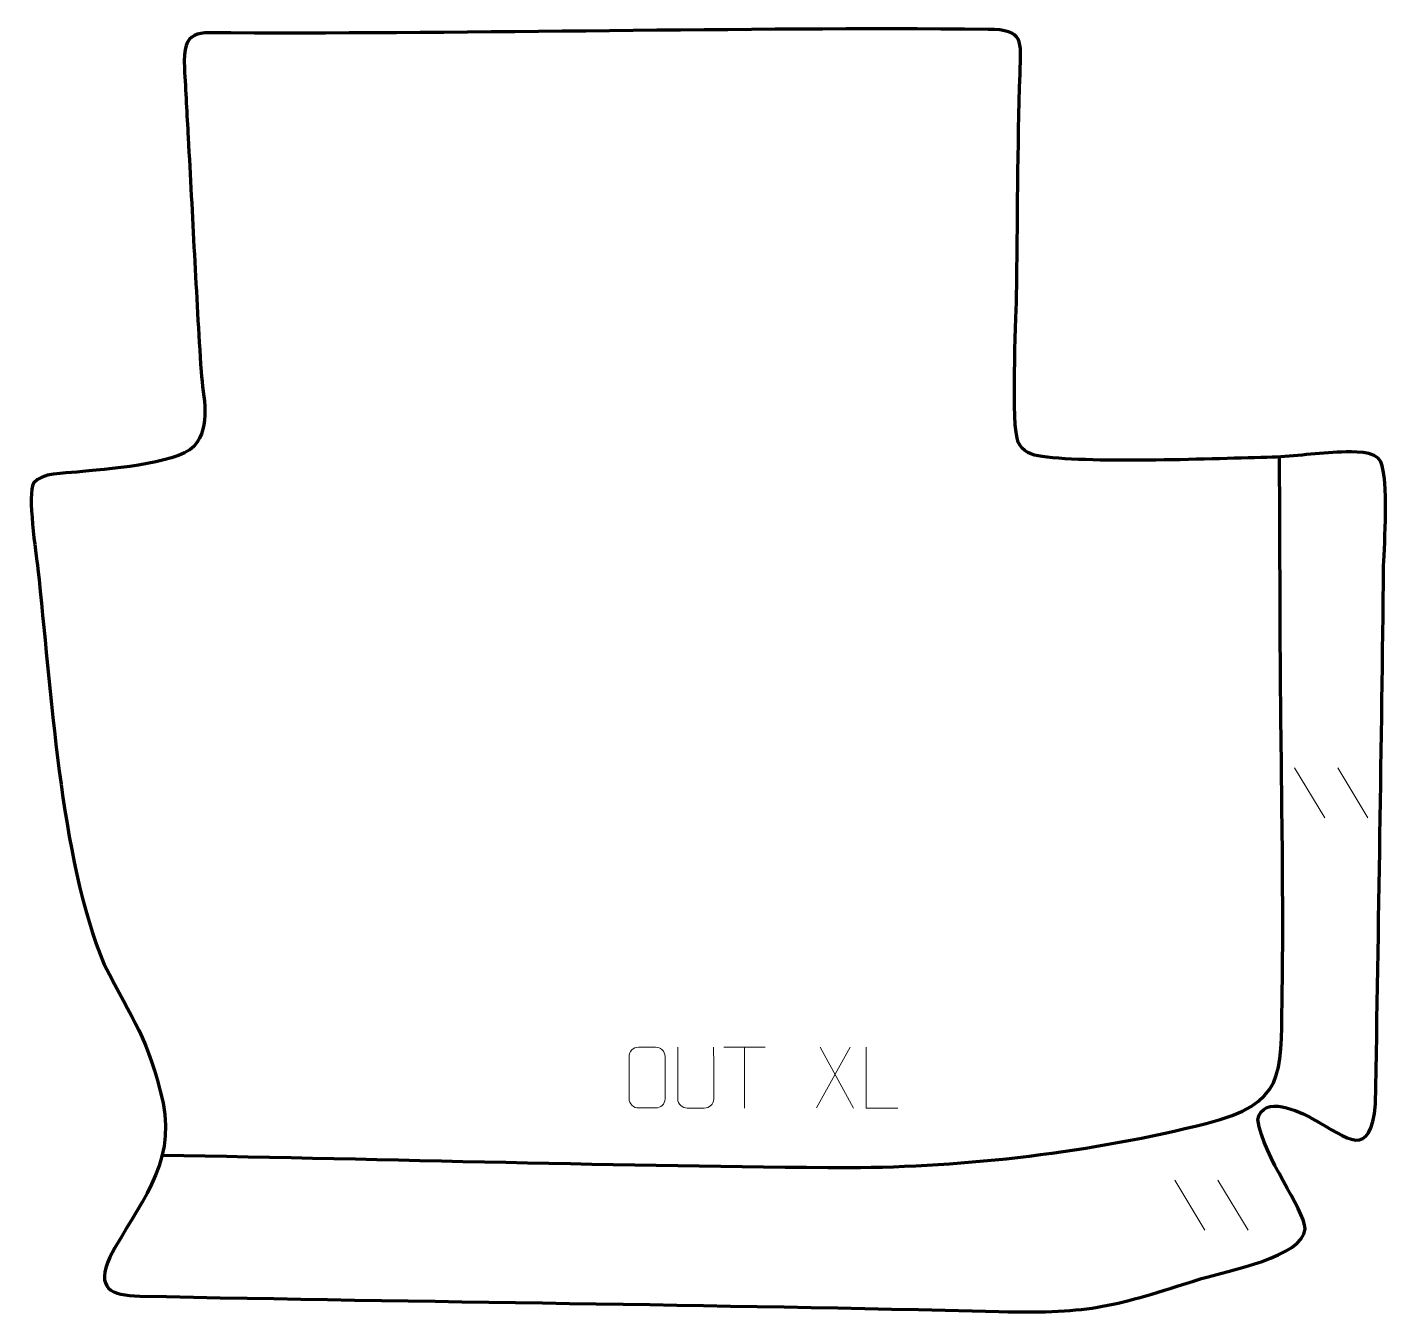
# Model space of a CAD drawing. Header units: millimetres. Extents: x 995 to 1554, y 226 to 754.
import ezdxf

# ---------------------------------------------------------------- set-up
doc = ezdxf.new("R2010")
doc.units = ezdxf.units.MM
doc.header["$MEASUREMENT"] = 0
doc.layers.add('layer 2', color=7, linetype='Continuous')
doc.layers.add('layer 3', color=7, linetype='Continuous')

msp = doc.modelspace()

# ---------------------------------------------------------------- linework, layer by layer
at = {"layer": 'layer 2', "color": 142, "lineweight": 158}
msp.add_open_spline([(1050.614, 291.153), (1144.5458, 289.505), (1238.8691, 286.5806), (1332.7604, 286.0219), (1332.7604, 286.0219), (1380.4114, 286.1479), (1433.0533, 292.4574), (1479.2604, 304.154), (1479.2604, 304.154), (1511.6314, 312.348), (1509.9693, 323.8368), (1510.4419, 354.2632), (1510.4419, 354.2632), (1511.1919, 402.5651), (1509.883, 451.4912), (1509.6794, 499.9002), (1509.6794, 499.9002), (1509.5839, 525.8572), (1509.4762, 551.8146), (1509.3455, 577.8031)], degree=3, knots=[0, 0, 0, 0, 0.16666667, 0.16666667, 0.16666667, 0.16666667, 0.33333333, 0.33333333, 0.33333333, 0.33333333, 0.5, 0.5, 0.5, 0.5, 0.66666667, 0.66666667, 0.66666667, 0.66666667, 1, 1, 1, 1], dxfattribs=at)
at = {"layer": 'layer 2', "color": 250, "lineweight": 9}
for points in [[(1515.5384, 450.1701), (1515.5384, 450.1701), (1527.9027, 429.6258), (1527.9027, 429.6258)], [(1533.2683, 450.1701), (1533.2683, 450.1701), (1545.6326, 429.6258), (1545.6326, 429.6258)], [(1289.6834, 310.4754), (1289.6834, 310.4754), (1289.6834, 335.4289), (1289.6834, 335.4289)], [(1281.1896, 335.4054), (1281.1896, 335.4054), (1298.1768, 335.4054), (1298.1768, 335.4054)], [(1333.0281, 335.4), (1333.0281, 335.4), (1319.2875, 310.5042), (1319.2875, 310.5042)], [(1320.7421, 335.4), (1320.7421, 335.4), (1334.4827, 310.4465), (1334.4827, 310.4465)], [(1466.3259, 280.8367), (1466.3259, 280.8367), (1478.6902, 260.2924), (1478.6902, 260.2924)], [(1484.0558, 280.8367), (1484.0558, 280.8367), (1496.4201, 260.2924), (1496.4201, 260.2924)]]:
    msp.add_open_spline(points, degree=3, dxfattribs=at)
for points, knots in [([(1246.1636, 335.4286), (1248.4893, 335.4286), (1250.8154, 335.4286), (1253.1415, 335.4286), (1253.1415, 335.4286), (1255.0881, 335.4642), (1257.0795, 333.9726), (1257.1062, 331.535), (1257.1062, 331.535), (1257.1058, 325.7881), (1257.1058, 320.0408), (1257.1062, 314.2931), (1257.1062, 314.2931), (1256.9664, 311.9697), (1255.2892, 310.4901), (1253.1415, 310.4793), (1253.1415, 310.4793), (1250.8096, 310.4797), (1248.4777, 310.4797), (1246.1462, 310.4793), (1246.1462, 310.4793), (1244.2212, 310.3739), (1242.2491, 312.2584), (1242.2603, 314.2757), (1242.2603, 314.2757), (1242.2606, 320.0458), (1242.2606, 325.8155), (1242.2603, 331.5848), (1242.2603, 331.5848), (1242.2645, 333.7229), (1244.0112, 335.4421), (1246.1636, 335.4286)], [0, 0, 0, 0, 0.11111111, 0.11111111, 0.11111111, 0.11111111, 0.22222222, 0.22222222, 0.22222222, 0.22222222, 0.33333333, 0.33333333, 0.33333333, 0.33333333, 0.44444444, 0.44444444, 0.44444444, 0.44444444, 0.55555556, 0.55555556, 0.55555556, 0.55555556, 0.66666667, 0.66666667, 0.66666667, 0.66666667, 0.77777778, 0.77777778, 0.77777778, 0.77777778, 1, 1, 1, 1]), ([(1277.0104, 335.4331), (1277.01, 329.8936), (1277.1058, 319.6918), (1277.1062, 314.1514), (1277.1062, 314.1514), (1276.9664, 311.9119), (1275.2892, 310.4857), (1273.1415, 310.4752), (1273.1415, 310.4752), (1270.8096, 310.4756), (1268.4777, 310.4756), (1266.1462, 310.4752), (1266.1462, 310.4752), (1264.2212, 310.3737), (1262.2491, 312.1902), (1262.2603, 314.1347), (1262.2603, 314.1347), (1262.2606, 319.6966), (1262.356, 329.872), (1262.3556, 335.4331)], [0, 0, 0, 0, 0.16666667, 0.16666667, 0.16666667, 0.16666667, 0.33333333, 0.33333333, 0.33333333, 0.33333333, 0.5, 0.5, 0.5, 0.5, 0.66666667, 0.66666667, 0.66666667, 0.66666667, 1, 1, 1, 1]), ([(1352.6323, 310.4753), (1352.6323, 310.4753), (1339.6832, 310.4753), (1339.6832, 310.4753), (1339.6832, 310.4753), (1339.6832, 310.4753), (1339.6832, 335.4289), (1339.6832, 335.4289)], [0, 0, 0, 0, 0.33333333, 0.33333333, 0.33333333, 0.33333333, 1, 1, 1, 1])]:
    msp.add_open_spline(points, degree=3, knots=knots, dxfattribs=at)
at = {"layer": 'layer 3', "color": 242, "lineweight": 158}
msp.add_open_spline([(1059.7181, 737.4915), (1058.8655, 754.013), (1065.0693, 751.9647), (1078.8246, 751.9009), (1078.8246, 751.9009), (1182.4123, 751.4205), (1286.2171, 754.2517), (1389.72, 753.3776), (1389.72, 753.3776), (1404.5905, 753.252), (1403.2617, 748.908), (1402.8105, 735.1671), (1402.8105, 735.1671), (1401.8176, 704.9194), (1401.8234, 673.8856), (1401.3999, 643.5495), (1401.3999, 643.5495), (1401.2139, 632.9323), (1399.0253, 590.8897), (1402.0938, 583.8395), (1402.0938, 583.8395), (1403.739, 580.0595), (1407.4975, 578.5011), (1411.8412, 577.9413), (1411.8412, 577.9413), (1434.0417, 575.0796), (1482.7672, 577.1103), (1506.3647, 577.6835), (1506.3647, 577.6835), (1515.5647, 577.907), (1525.1507, 579.6067), (1534.8531, 579.812), (1534.8531, 579.812), (1539.0432, 579.9008), (1548.913, 580.5562), (1550.9204, 575.8209), (1550.9204, 575.8209), (1554.2088, 568.0635), (1552.4625, 542.6142), (1552.1037, 533.0611), (1552.1037, 533.0611), (1551.2378, 459.4487), (1550.0328, 385.8564), (1548.7745, 312.2505), (1548.7745, 312.2505), (1546.5831, 289.0826), (1537.8649, 297.6907), (1522.9342, 306.0653), (1522.9342, 306.0653), (1517.4623, 309.0741), (1502.6771, 316.1349), (1500.4384, 305.796), (1500.4384, 305.796), (1502.7092, 289.9292), (1519.5163, 269.4072), (1519.9001, 260.8237), (1519.9001, 260.8237), (1519.0124, 249.2665), (1487.8166, 243.6869), (1477.3283, 240.4128), (1477.3283, 240.4128), (1440.8831, 229.0358), (1433.2465, 225.9863), (1394.1674, 226.9233), (1394.1674, 226.9233), (1276.59, 229.8059), (1158.9373, 230.8012), (1041.3417, 233.2392), (1041.3417, 233.2392), (1029.5719, 233.4833), (1023.1964, 236.5176), (1029.0407, 249.166), (1029.0407, 249.166), (1040.3448, 270.4577), (1056.2908, 286.7622), (1050.9312, 312.58), (1050.9312, 312.58), (1044.7464, 339.6359), (1038.6077, 346.0085), (1026.8166, 369.4337), (1026.8166, 369.4337), (1008.3704, 412.8869), (1005.0608, 483.74), (999.5005, 531.9144), (999.5005, 531.9144), (998.7583, 538.2689), (995.1763, 562.6202), (997.7313, 567.0524), (997.7313, 567.0524), (1001.386, 571.4774), (1010.1543, 570.9577), (1015.5516, 571.562), (1015.5516, 571.562), (1026.7659, 572.775), (1055.892, 574.6196), (1063.6421, 582.0802), (1063.6421, 582.0802), (1071.0449, 591.1941), (1067.2934, 601.8582), (1066.5752, 612.8439), (1066.5752, 612.8439), (1064.4907, 644.7307), (1063.0498, 677.0419), (1061.2592, 709.0002), (1061.2592, 709.0002), (1060.7272, 718.4965), (1060.2115, 727.9931), (1059.7181, 737.4915)], degree=3, knots=[0, 0, 0, 0, 0.03571429, 0.03571429, 0.03571429, 0.03571429, 0.07142857, 0.07142857, 0.07142857, 0.07142857, 0.10714286, 0.10714286, 0.10714286, 0.10714286, 0.14285714, 0.14285714, 0.14285714, 0.14285714, 0.17857143, 0.17857143, 0.17857143, 0.17857143, 0.21428571, 0.21428571, 0.21428571, 0.21428571, 0.25, 0.25, 0.25, 0.25, 0.28571429, 0.28571429, 0.28571429, 0.28571429, 0.32142857, 0.32142857, 0.32142857, 0.32142857, 0.35714286, 0.35714286, 0.35714286, 0.35714286, 0.39285714, 0.39285714, 0.39285714, 0.39285714, 0.42857143, 0.42857143, 0.42857143, 0.42857143, 0.46428571, 0.46428571, 0.46428571, 0.46428571, 0.5, 0.5, 0.5, 0.5, 0.53571429, 0.53571429, 0.53571429, 0.53571429, 0.57142857, 0.57142857, 0.57142857, 0.57142857, 0.60714286, 0.60714286, 0.60714286, 0.60714286, 0.64285714, 0.64285714, 0.64285714, 0.64285714, 0.67857143, 0.67857143, 0.67857143, 0.67857143, 0.71428571, 0.71428571, 0.71428571, 0.71428571, 0.75, 0.75, 0.75, 0.75, 0.78571429, 0.78571429, 0.78571429, 0.78571429, 0.82142857, 0.82142857, 0.82142857, 0.82142857, 0.85714286, 0.85714286, 0.85714286, 0.85714286, 0.89285714, 0.89285714, 0.89285714, 0.89285714, 0.92857143, 0.92857143, 0.92857143, 0.92857143, 1, 1, 1, 1], dxfattribs=at)

doc.saveas('drawing.dxf')
